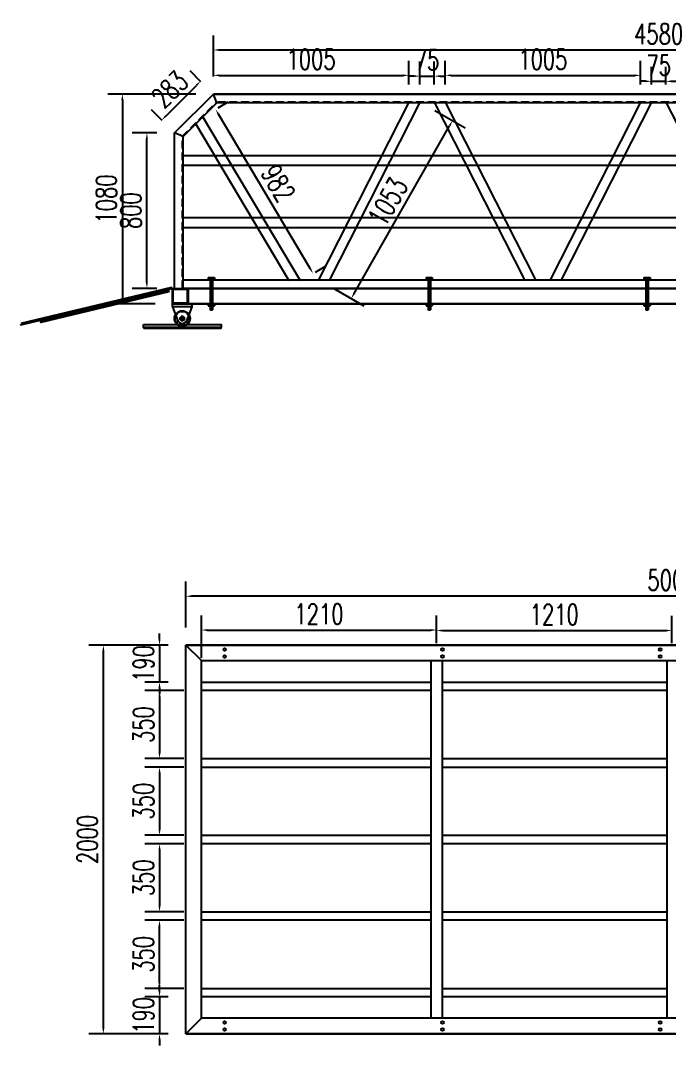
# Model space of a CAD drawing. Header units: millimetres. Extents: x -1546798 to -962116, y 1297493 to 1531173.
# Drawn here: x -1287361 to -1284023, y 1325073 to 1330347 of the extents above; entities that cross this region are included whole.
import ezdxf

# ---------------------------------------------------------------- set-up
doc = ezdxf.new("R2010")
doc.units = ezdxf.units.MM
doc.header["$LTSCALE"] = 10
doc.linetypes.add('BLTA11-LD-L-4001_Plot Plan for Seawater Intake System_20140729$0$key plan$0${ Wide Dash }', pattern=[12, 4, -2, 4, -2])
doc.linetypes.add('CENTER2', pattern=[28.575, 19.05, -3.175, 3.175, -3.175])
doc.layers.get('0').update_dxf_attribs({"linetype": 'CONTINUOUS'})
doc.layers.get('DEFPOINTS').update_dxf_attribs({"linetype": 'CONTINUOUS'})
for name, color, linetype in [('W-ALUMINUM_FRAME铝架', 30, 'CONTINUOUS'), ('W-STEEL_FRAME钢架', 3, 'CONTINUOUS'), ('W-STEEL_KEEL钢龙骨', 5, 'CONTINUOUS')]:
    doc.layers.add(name, color=color, linetype=linetype)
doc.styles.add('STANDARD_T3', font='simplex.shx', dxfattribs={"width": 0.7, "bigfont": 'gbcbig.shx'})
doc.dimstyles.new('W&&30', dxfattribs={"dimtxt": 105, "dimasz": 30, "dimexe": 75, "dimexo": 90, "dimgap": 30, "dimtad": 1, "dimdec": 0, "dimzin": 0, "dimdsep": 46, "dimtxsty": 'STANDARD_T3', "dimcen": 0.09, "dimclrd": 1, "dimclre": 1, "dimclrt": 7, "dimazin": 2, "dimtfac": 1, "dimtdec": 0, "dimtix": 1, "dimtmove": 1, "dimatfit": 3, "dimfxl": 100, "dimtolj": 1, "dimtzin": 0, "dimarcsym": 0})

# ---------------------------------------------------------------- blocks, each defined once
blk = doc.blocks.new('*D268')
at = {"color": 1, "lineweight": -2, "transparency": 16777216}
for p, q in [((-1286600.7, 1327133.3), (-1287009.6, 1327133.3)), ((-1286934.6, 1325163.3), (-1286934.6, 1327103.3)), ((-1286600.7, 1325133.3), (-1287009.6, 1325133.3))]:
    blk.add_line(p, q, dxfattribs=at)
at = {"color": 1, "transparency": 16777216}
for points in [[(-1286939.6, 1327103.3), (-1286929.6, 1327103.3), (-1286934.6, 1327133.3)], [(-1286939.6, 1325163.3), (-1286929.6, 1325163.3), (-1286934.6, 1325133.3)]]:
    blk.add_solid(points, dxfattribs=at)
at = {"layer": 'DEFPOINTS', "color": 0, "transparency": 16777216}
for p in [(-1286934.6, 1327133.3), (-1286510.7, 1327133.3), (-1286510.7, 1325133.3)]:
    blk.add_point(p, dxfattribs=at)
at = {"color": 7, "transparency": 16777216, "insert": (-1287017.1, 1326133.3), "char_height": 105, "attachment_point": 5, "rotation": 90, "style": 'STANDARD_T3'}
blk.add_mtext('\\A1;2000', dxfattribs=at)
blk = doc.blocks.new('滚轮支架 -left')
for p, q in [((-50, 10), (-22.4, 81)), ((50, 10), (22.4, 81))]:
    blk.add_line(p, q)
at = {"color": 3, "linetype": 'CENTER2'}
for p, q in [((-15, 70), (15, 70)), ((0, 85), (0, 55))]:
    blk.add_line(p, q, dxfattribs=at)
blk.add_lwpolyline([(-50, 10), (50, 10), (50, -5), (-50, -5)], close=True)
blk.add_circle((0, 70), 11)
blk.add_arc((0, 70), 25, 26.1956, 153.8044)
blk = doc.blocks.new('滚轮')
for radius in [40, 37, 9, 8]:
    blk.add_circle((0, 0), radius)
blk = doc.blocks.new('*D269')
at = {"color": 1, "lineweight": -2, "transparency": 16777216}
for p, q in [((-1286659, 1329768.5), (-1286785.7, 1329768.5)), ((-1286710.7, 1328998.5), (-1286710.7, 1329738.5)), ((-1286659, 1328968.5), (-1286785.7, 1328968.5))]:
    blk.add_line(p, q, dxfattribs=at)
at = {"color": 1, "transparency": 16777216}
for points in [[(-1286715.7, 1329738.5), (-1286705.7, 1329738.5), (-1286710.7, 1329768.5)], [(-1286715.7, 1328998.5), (-1286705.7, 1328998.5), (-1286710.7, 1328968.5)]]:
    blk.add_solid(points, dxfattribs=at)
at = {"layer": 'DEFPOINTS', "color": 0, "transparency": 16777216}
for p in [(-1286710.7, 1329768.5), (-1286569, 1329768.5), (-1286569, 1328968.5)]:
    blk.add_point(p, dxfattribs=at)
at = {"color": 7, "transparency": 16777216, "insert": (-1286793.2, 1329368.5), "char_height": 105, "attachment_point": 5, "rotation": 90, "style": 'STANDARD_T3'}
blk.add_mtext('\\A1;800', dxfattribs=at)
blk = doc.blocks.new('*D270')
at = {"color": 1, "lineweight": -2, "transparency": 16777216}
for p, q in [((-1286432.7, 1330032.1), (-1286487.9, 1330087.4)), ((-1286613.7, 1329855.5), (-1286456.1, 1330013.1)), ((-1286632.7, 1329832.1), (-1286687.9, 1329887.4))]:
    blk.add_line(p, q, dxfattribs=at)
at = {"color": 1, "transparency": 16777216}
for points in [[(-1286459.6, 1330016.6), (-1286452.6, 1330009.6), (-1286434.9, 1330034.3)], [(-1286617.2, 1329859.1), (-1286610.1, 1329852), (-1286634.9, 1329834.3)]]:
    blk.add_solid(points, dxfattribs=at)
at = {"layer": 'DEFPOINTS', "color": 0, "transparency": 16777216}
for p in [(-1286434.9, 1330034.3), (-1286369, 1329968.5), (-1286569, 1329768.5)]:
    blk.add_point(p, dxfattribs=at)
at = {"color": 7, "transparency": 16777216, "insert": (-1286593.2, 1329992.7), "char_height": 105, "attachment_point": 5, "rotation": 45, "style": 'STANDARD_T3'}
blk.add_mtext('\\A1;283', dxfattribs=at)
blk = doc.blocks.new('*D260')
at = {"color": 1, "lineweight": -2, "transparency": 16777216}
for p, q in [((-1286369, 1330058.5), (-1286369, 1330270.5)), ((-1281789, 1330058.5), (-1281789, 1330270.5)), ((-1286339, 1330195.5), (-1281819, 1330195.5))]:
    blk.add_line(p, q, dxfattribs=at)
at = {"color": 1, "transparency": 16777216}
for points in [[(-1286339, 1330200.5), (-1286339, 1330190.5), (-1286369, 1330195.5)], [(-1281819, 1330200.5), (-1281819, 1330190.5), (-1281789, 1330195.5)]]:
    blk.add_solid(points, dxfattribs=at)
at = {"layer": 'DEFPOINTS', "color": 0, "transparency": 16777216}
for p in [(-1281789, 1330195.5), (-1286369, 1329968.5), (-1281789, 1329968.5)]:
    blk.add_point(p, dxfattribs=at)
at = {"color": 7, "transparency": 16777216, "insert": (-1284079, 1330278), "char_height": 105, "attachment_point": 5, "style": 'STANDARD_T3'}
blk.add_mtext('\\A1;4580', dxfattribs=at)
blk = doc.blocks.new('*D273')
at = {"color": 1, "lineweight": -2, "transparency": 16777216}
for p, q in [((-1286459, 1329968.5), (-1286912, 1329968.5)), ((-1286837, 1329938.5), (-1286837, 1328918.5)), ((-1286669, 1328888.5), (-1286912, 1328888.5))]:
    blk.add_line(p, q, dxfattribs=at)
at = {"color": 1, "transparency": 16777216}
for points in [[(-1286842, 1329938.5), (-1286832, 1329938.5), (-1286837, 1329968.5)], [(-1286842, 1328918.5), (-1286832, 1328918.5), (-1286837, 1328888.5)]]:
    blk.add_solid(points, dxfattribs=at)
at = {"layer": 'DEFPOINTS', "color": 0, "transparency": 16777216}
for p in [(-1286369, 1329968.5), (-1286837, 1328888.5), (-1286579, 1328888.5)]:
    blk.add_point(p, dxfattribs=at)
at = {"color": 7, "transparency": 16777216, "insert": (-1286919.5, 1329428.5), "char_height": 105, "attachment_point": 5, "rotation": 90, "style": 'STANDARD_T3'}
blk.add_mtext('\\A1;1080', dxfattribs=at)
blk = doc.blocks.new('*D274')
at = {"color": 1, "lineweight": -2, "transparency": 16777216}
for p, q in [((-1286369, 1330058.5), (-1286369, 1330139.6)), ((-1285363.6, 1330017.5), (-1285363.6, 1330139.6)), ((-1286339, 1330064.6), (-1285393.6, 1330064.6))]:
    blk.add_line(p, q, dxfattribs=at)
at = {"color": 1, "transparency": 16777216}
for points in [[(-1286339, 1330069.6), (-1286339, 1330059.6), (-1286369, 1330064.6)], [(-1285393.6, 1330069.6), (-1285393.6, 1330059.6), (-1285363.6, 1330064.6)]]:
    blk.add_solid(points, dxfattribs=at)
at = {"layer": 'DEFPOINTS', "color": 0, "transparency": 16777216}
for p in [(-1285363.6, 1330064.6), (-1286369, 1329968.5), (-1285363.6, 1329927.5)]:
    blk.add_point(p, dxfattribs=at)
at = {"color": 7, "transparency": 16777216, "insert": (-1285866.3, 1330147.1), "char_height": 105, "attachment_point": 5, "style": 'STANDARD_T3'}
blk.add_mtext('\\A1;1005', dxfattribs=at)
blk = doc.blocks.new('*D275')
at = {"color": 1, "lineweight": -2, "transparency": 16777216}
for p, q in [((-1285176.8, 1330017.5), (-1285176.8, 1330139.6)), ((-1284172.1, 1330017.5), (-1284172.1, 1330139.6)), ((-1285146.8, 1330064.6), (-1284202.1, 1330064.6))]:
    blk.add_line(p, q, dxfattribs=at)
at = {"color": 1, "transparency": 16777216}
for points in [[(-1285146.8, 1330069.6), (-1285146.8, 1330059.6), (-1285176.8, 1330064.6)], [(-1284202.1, 1330069.6), (-1284202.1, 1330059.6), (-1284172.1, 1330064.6)]]:
    blk.add_solid(points, dxfattribs=at)
at = {"layer": 'DEFPOINTS', "color": 0, "transparency": 16777216}
for p in [(-1284172.1, 1330064.6), (-1285176.8, 1329927.5), (-1284172.1, 1329927.5)]:
    blk.add_point(p, dxfattribs=at)
at = {"color": 7, "transparency": 16777216, "insert": (-1284674.5, 1330147.1), "char_height": 105, "attachment_point": 5, "style": 'STANDARD_T3'}
blk.add_mtext('\\A1;1005', dxfattribs=at)
blk = doc.blocks.new('*D277')
at = {"color": 1, "lineweight": -2, "transparency": 16777216}
for p, q in [((-1286345, 1329897.5), (-1286293.2, 1329928.2)), ((-1285871.4, 1329071), (-1286342.4, 1329864.1)), ((-1285843.4, 1329052.8), (-1285791.6, 1329083.5))]:
    blk.add_line(p, q, dxfattribs=at)
at = {"color": 1, "transparency": 16777216}
for points in [[(-1286338.1, 1329866.6), (-1286346.7, 1329861.5), (-1286357.7, 1329889.9)], [(-1285867.1, 1329073.6), (-1285875.7, 1329068.5), (-1285856.1, 1329045.2)]]:
    blk.add_solid(points, dxfattribs=at)
at = {"layer": 'DEFPOINTS', "color": 0, "transparency": 16777216}
for p in [(-1286422.3, 1329851.5), (-1286357.7, 1329889.9), (-1285920.7, 1329006.8)]:
    blk.add_point(p, dxfattribs=at)
at = {"color": 7, "transparency": 16777216, "insert": (-1286036, 1329509.7), "char_height": 105, "attachment_point": 5, "rotation": 300.7035, "style": 'STANDARD_T3'}
blk.add_mtext('\\A1;982', dxfattribs=at)
blk = doc.blocks.new('*D278')
at = {"color": 1, "lineweight": -2, "transparency": 16777216}
for p, q in [((-1285229.3, 1329883), (-1285073.8, 1329794.5)), ((-1285644.8, 1328942.7), (-1285153.9, 1329805.5)), ((-1285749.9, 1328968), (-1285594.5, 1328879.5))]:
    blk.add_line(p, q, dxfattribs=at)
at = {"color": 1, "transparency": 16777216}
for points in [[(-1285158.2, 1329808), (-1285149.5, 1329803.1), (-1285139, 1329831.6)], [(-1285649.2, 1328945.1), (-1285640.5, 1328940.2), (-1285659.7, 1328916.6)]]:
    blk.add_solid(points, dxfattribs=at)
at = {"layer": 'DEFPOINTS', "color": 0, "transparency": 16777216}
for p in [(-1285307.5, 1329927.5), (-1285139, 1329831.6), (-1285828.2, 1329012.5)]:
    blk.add_point(p, dxfattribs=at)
at = {"color": 7, "transparency": 16777216, "insert": (-1285471.1, 1329414.9), "char_height": 105, "attachment_point": 5, "rotation": 60.3598, "style": 'STANDARD_T3'}
blk.add_mtext('\\A1;1053', dxfattribs=at)
blk = doc.blocks.new('*D264')
at = {"color": 1, "lineweight": -2, "transparency": 16777216}
for p, q in [((-1286430.7, 1327068.3), (-1286430.7, 1327285.6)), ((-1285220.7, 1327143.3), (-1285220.7, 1327285.6)), ((-1286400.7, 1327210.6), (-1285250.7, 1327210.6))]:
    blk.add_line(p, q, dxfattribs=at)
at = {"color": 1, "transparency": 16777216}
for points in [[(-1286400.7, 1327215.6), (-1286400.7, 1327205.6), (-1286430.7, 1327210.6)], [(-1285250.7, 1327215.6), (-1285250.7, 1327205.6), (-1285220.7, 1327210.6)]]:
    blk.add_solid(points, dxfattribs=at)
at = {"layer": 'DEFPOINTS', "color": 0, "transparency": 16777216}
for p in [(-1285220.7, 1327210.6), (-1285220.7, 1327053.3), (-1286430.7, 1326978.3)]:
    blk.add_point(p, dxfattribs=at)
at = {"color": 7, "transparency": 16777216, "insert": (-1285825.7, 1327293.1), "char_height": 105, "attachment_point": 5, "style": 'STANDARD_T3'}
blk.add_mtext('\\A1;1210', dxfattribs=at)
blk = doc.blocks.new('*D279')
at = {"color": 1, "lineweight": -2, "transparency": 16777216}
for p, q in [((-1286645.8, 1327163.3), (-1286645.8, 1327193.3)), ((-1286600.7, 1327133.3), (-1286720.8, 1327133.3)), ((-1286645.8, 1327133.3), (-1286645.8, 1326943.3)), ((-1286600.7, 1326943.3), (-1286720.8, 1326943.3)), ((-1286645.8, 1326913.3), (-1286645.8, 1326883.3))]:
    blk.add_line(p, q, dxfattribs=at)
at = {"color": 1, "transparency": 16777216}
for points in [[(-1286650.8, 1327163.3), (-1286640.8, 1327163.3), (-1286645.8, 1327133.3)], [(-1286650.8, 1326913.3), (-1286640.8, 1326913.3), (-1286645.8, 1326943.3)]]:
    blk.add_solid(points, dxfattribs=at)
at = {"layer": 'DEFPOINTS', "color": 0, "transparency": 16777216}
for p in [(-1286510.7, 1327133.3), (-1286645.8, 1326943.3), (-1286510.7, 1326943.3)]:
    blk.add_point(p, dxfattribs=at)
at = {"color": 7, "transparency": 16777216, "insert": (-1286728.3, 1327038.3), "char_height": 105, "attachment_point": 5, "rotation": 90, "style": 'STANDARD_T3'}
blk.add_mtext('\\A1;190', dxfattribs=at)
blk = doc.blocks.new('*D280')
at = {"color": 1, "lineweight": -2, "transparency": 16777216}
for p, q in [((-1286520.7, 1326899.3), (-1286720.8, 1326899.3)), ((-1286645.8, 1326869.3), (-1286645.8, 1326579.3)), ((-1286520.7, 1326549.3), (-1286720.8, 1326549.3))]:
    blk.add_line(p, q, dxfattribs=at)
at = {"color": 1, "transparency": 16777216}
for points in [[(-1286650.8, 1326869.3), (-1286640.8, 1326869.3), (-1286645.8, 1326899.3)], [(-1286650.8, 1326579.3), (-1286640.8, 1326579.3), (-1286645.8, 1326549.3)]]:
    blk.add_solid(points, dxfattribs=at)
at = {"layer": 'DEFPOINTS', "color": 0, "transparency": 16777216}
for p in [(-1286430.7, 1326899.3), (-1286645.8, 1326549.3), (-1286430.7, 1326549.3)]:
    blk.add_point(p, dxfattribs=at)
at = {"color": 7, "transparency": 16777216, "insert": (-1286728.3, 1326724.3), "char_height": 105, "attachment_point": 5, "rotation": 90, "style": 'STANDARD_T3'}
blk.add_mtext('\\A1;350', dxfattribs=at)
blk = doc.blocks.new('*D281')
at = {"color": 1, "lineweight": -2, "transparency": 16777216}
for p, q in [((-1286520.7, 1326111.3), (-1286720.8, 1326111.3)), ((-1286645.8, 1326081.3), (-1286645.8, 1325791.3)), ((-1286520.7, 1325761.3), (-1286720.8, 1325761.3))]:
    blk.add_line(p, q, dxfattribs=at)
at = {"color": 1, "transparency": 16777216}
for points in [[(-1286650.8, 1326081.3), (-1286640.8, 1326081.3), (-1286645.8, 1326111.3)], [(-1286650.8, 1325791.3), (-1286640.8, 1325791.3), (-1286645.8, 1325761.3)]]:
    blk.add_solid(points, dxfattribs=at)
at = {"layer": 'DEFPOINTS', "color": 0, "transparency": 16777216}
for p in [(-1286430.7, 1326111.3), (-1286645.8, 1325761.3), (-1286430.7, 1325761.3)]:
    blk.add_point(p, dxfattribs=at)
at = {"color": 7, "transparency": 16777216, "insert": (-1286728.3, 1325936.3), "char_height": 105, "attachment_point": 5, "rotation": 90, "style": 'STANDARD_T3'}
blk.add_mtext('\\A1;350', dxfattribs=at)
blk = doc.blocks.new('*D282')
at = {"color": 1, "lineweight": -2, "transparency": 16777216}
for p, q in [((-1286645.8, 1325353.3), (-1286645.8, 1325383.3)), ((-1286600.7, 1325323.3), (-1286720.8, 1325323.3)), ((-1286645.8, 1325323.3), (-1286645.8, 1325133.3)), ((-1286600.7, 1325133.3), (-1286720.8, 1325133.3)), ((-1286645.8, 1325103.3), (-1286645.8, 1325073.3))]:
    blk.add_line(p, q, dxfattribs=at)
at = {"color": 1, "transparency": 16777216}
for points in [[(-1286650.8, 1325353.3), (-1286640.8, 1325353.3), (-1286645.8, 1325323.3)], [(-1286650.8, 1325103.3), (-1286640.8, 1325103.3), (-1286645.8, 1325133.3)]]:
    blk.add_solid(points, dxfattribs=at)
at = {"layer": 'DEFPOINTS', "color": 0, "transparency": 16777216}
for p in [(-1286510.7, 1325323.3), (-1286645.8, 1325133.3), (-1286510.7, 1325133.3)]:
    blk.add_point(p, dxfattribs=at)
at = {"color": 7, "transparency": 16777216, "insert": (-1286728.3, 1325228.3), "char_height": 105, "attachment_point": 5, "rotation": 90, "style": 'STANDARD_T3'}
blk.add_mtext('\\A1;190', dxfattribs=at)
blk = doc.blocks.new('*D283')
at = {"color": 1, "lineweight": -2, "transparency": 16777216}
for p, q in [((-1286510.7, 1327223.3), (-1286510.7, 1327459.7)), ((-1281510.7, 1327223.3), (-1281510.7, 1327459.7)), ((-1281540.7, 1327384.7), (-1286480.7, 1327384.7))]:
    blk.add_line(p, q, dxfattribs=at)
at = {"color": 1, "transparency": 16777216}
for points in [[(-1286480.7, 1327389.7), (-1286480.7, 1327379.7), (-1286510.7, 1327384.7)], [(-1281540.7, 1327389.7), (-1281540.7, 1327379.7), (-1281510.7, 1327384.7)]]:
    blk.add_solid(points, dxfattribs=at)
at = {"layer": 'DEFPOINTS', "color": 0, "transparency": 16777216}
for p in [(-1286510.7, 1327384.7), (-1286510.7, 1327133.3), (-1281510.7, 1327133.3)]:
    blk.add_point(p, dxfattribs=at)
at = {"color": 7, "transparency": 16777216, "insert": (-1284010.7, 1327467.2), "char_height": 105, "attachment_point": 5, "style": 'STANDARD_T3'}
blk.add_mtext('\\A1;5000', dxfattribs=at)
blk = doc.blocks.new('*D284')
at = {"color": 1, "lineweight": -2, "transparency": 16777216}
for p, q in [((-1286520.7, 1325717.3), (-1286720.8, 1325717.3)), ((-1286645.8, 1325397.3), (-1286645.8, 1325687.3)), ((-1286520.7, 1325367.3), (-1286720.8, 1325367.3))]:
    blk.add_line(p, q, dxfattribs=at)
at = {"color": 1, "transparency": 16777216}
for points in [[(-1286650.8, 1325687.3), (-1286640.8, 1325687.3), (-1286645.8, 1325717.3)], [(-1286650.8, 1325397.3), (-1286640.8, 1325397.3), (-1286645.8, 1325367.3)]]:
    blk.add_solid(points, dxfattribs=at)
at = {"layer": 'DEFPOINTS', "color": 0, "transparency": 16777216}
for p in [(-1286645.8, 1325717.3), (-1286430.7, 1325717.3), (-1286430.7, 1325367.3)]:
    blk.add_point(p, dxfattribs=at)
at = {"color": 7, "transparency": 16777216, "insert": (-1286728.3, 1325542.3), "char_height": 105, "attachment_point": 5, "rotation": 90, "style": 'STANDARD_T3'}
blk.add_mtext('\\A1;350', dxfattribs=at)
blk = doc.blocks.new('*D285')
at = {"color": 1, "lineweight": -2, "transparency": 16777216}
for p, q in [((-1286520.7, 1326505.3), (-1286720.8, 1326505.3)), ((-1286645.8, 1326475.3), (-1286645.8, 1326185.3)), ((-1286520.7, 1326155.3), (-1286720.8, 1326155.3))]:
    blk.add_line(p, q, dxfattribs=at)
at = {"color": 1, "transparency": 16777216}
for points in [[(-1286650.8, 1326475.3), (-1286640.8, 1326475.3), (-1286645.8, 1326505.3)], [(-1286650.8, 1326185.3), (-1286640.8, 1326185.3), (-1286645.8, 1326155.3)]]:
    blk.add_solid(points, dxfattribs=at)
at = {"layer": 'DEFPOINTS', "color": 0, "transparency": 16777216}
for p in [(-1286430.7, 1326505.3), (-1286645.8, 1326155.3), (-1286430.7, 1326155.3)]:
    blk.add_point(p, dxfattribs=at)
at = {"color": 7, "transparency": 16777216, "insert": (-1286728.3, 1326330.3), "char_height": 105, "attachment_point": 5, "rotation": 90, "style": 'STANDARD_T3'}
blk.add_mtext('\\A1;350', dxfattribs=at)
blk = doc.blocks.new('*D296')
at = {"color": 1, "lineweight": -2, "transparency": 16777216}
for p, q in [((-1285307.5, 1330017.5), (-1285307.5, 1330135.6)), ((-1285232.9, 1330017.5), (-1285232.9, 1330135.6)), ((-1285337.5, 1330060.6), (-1285367.5, 1330060.6)), ((-1285307.5, 1330060.6), (-1285232.9, 1330060.6)), ((-1285202.9, 1330060.6), (-1285172.9, 1330060.6))]:
    blk.add_line(p, q, dxfattribs=at)
at = {"color": 1, "transparency": 16777216}
for points in [[(-1285337.5, 1330065.6), (-1285337.5, 1330055.6), (-1285307.5, 1330060.6)], [(-1285202.9, 1330065.6), (-1285202.9, 1330055.6), (-1285232.9, 1330060.6)]]:
    blk.add_solid(points, dxfattribs=at)
at = {"layer": 'DEFPOINTS', "color": 0, "transparency": 16777216}
for p in [(-1285232.9, 1330060.6), (-1285307.5, 1329927.5), (-1285232.9, 1329927.5)]:
    blk.add_point(p, dxfattribs=at)
at = {"color": 7, "transparency": 16777216, "insert": (-1285270.2, 1330143.1), "char_height": 105, "attachment_point": 5, "style": 'STANDARD_T3'}
blk.add_mtext('\\A1;75', dxfattribs=at)
blk = doc.blocks.new('*D297')
at = {"color": 1, "lineweight": -2, "transparency": 16777216}
for p, q in [((-1284116.1, 1330017.5), (-1284116.1, 1330109)), ((-1284041.5, 1330017.5), (-1284041.5, 1330109)), ((-1284146.1, 1330034), (-1284176.1, 1330034)), ((-1284116.1, 1330034), (-1284041.5, 1330034)), ((-1284011.5, 1330034), (-1283981.5, 1330034))]:
    blk.add_line(p, q, dxfattribs=at)
at = {"color": 1, "transparency": 16777216}
for points in [[(-1284146.1, 1330039), (-1284146.1, 1330029), (-1284116.1, 1330034)], [(-1284011.5, 1330039), (-1284011.5, 1330029), (-1284041.5, 1330034)]]:
    blk.add_solid(points, dxfattribs=at)
at = {"layer": 'DEFPOINTS', "color": 0, "transparency": 16777216}
for p in [(-1284041.5, 1330034), (-1284116.1, 1329927.5), (-1284041.5, 1329927.5)]:
    blk.add_point(p, dxfattribs=at)
at = {"color": 7, "transparency": 16777216, "insert": (-1284078.8, 1330116.5), "char_height": 105, "attachment_point": 5, "style": 'STANDARD_T3'}
blk.add_mtext('\\A1;75', dxfattribs=at)
blk = doc.blocks.new('*D299')
at = {"color": 1, "lineweight": -2, "transparency": 16777216}
for p, q in [((-1285220.7, 1327143.3), (-1285220.7, 1327283.3)), ((-1284010.7, 1327143.3), (-1284010.7, 1327283.3)), ((-1285190.7, 1327208.3), (-1284040.7, 1327208.3))]:
    blk.add_line(p, q, dxfattribs=at)
at = {"color": 1, "transparency": 16777216}
for points in [[(-1285190.7, 1327213.3), (-1285190.7, 1327203.3), (-1285220.7, 1327208.3)], [(-1284040.7, 1327213.3), (-1284040.7, 1327203.3), (-1284010.7, 1327208.3)]]:
    blk.add_solid(points, dxfattribs=at)
at = {"layer": 'DEFPOINTS', "color": 0, "transparency": 16777216}
for p in [(-1284010.7, 1327208.3), (-1285220.7, 1327053.3), (-1284010.7, 1327053.3)]:
    blk.add_point(p, dxfattribs=at)
at = {"color": 7, "transparency": 16777216, "insert": (-1284615.7, 1327290.8), "char_height": 105, "attachment_point": 5, "style": 'STANDARD_T3'}
blk.add_mtext('\\A1;1210', dxfattribs=at)

msp = doc.modelspace()

# ---------------------------------------------------------------- linework, layer by layer
at = {"color": 4}
for p, q in [((-1286569, 1329768.5), (-1286369, 1329968.5)), ((-1286369, 1329968.5), (-1281789, 1329968.5)), ((-1281789, 1329968.5), (-1286369, 1329968.5)), ((-1286350.4, 1329923.5), (-1286369, 1329968.5)), ((-1286524, 1329749.8), (-1286350.4, 1329923.5)), ((-1281807.7, 1329923.5), (-1286350.4, 1329923.5)), ((-1286569, 1328968.5), (-1286569, 1329768.5)), ((-1286524, 1329749.8), (-1286569, 1329768.5)), ((-1286524, 1328968.5), (-1286524, 1329749.8))]:
    msp.add_line(p, q, dxfattribs=at)
at = {"color": 8, "linetype": 'BLTA11-LD-L-4001_Plot Plan for Seawater Intake System_20140729$0$key plan$0${ Wide Dash }'}
for p, q in [((-1286528, 1329751.5), (-1286352, 1329927.5)), ((-1281806, 1329927.5), (-1286352, 1329927.5)), ((-1286528, 1328968.5), (-1286528, 1329751.5))]:
    msp.add_line(p, q, dxfattribs=at)
at = {"color": 0}
for p, q in [((-1285363.6, 1329927.5), (-1285828.2, 1329012.5)), ((-1285307.5, 1329927.5), (-1285772.1, 1329012.5)), ((-1285232.9, 1329927.5), (-1284768.4, 1329012.5)), ((-1285176.8, 1329927.5), (-1284712.3, 1329012.5)), ((-1284172.1, 1329927.5), (-1284636.7, 1329012.5)), ((-1284116.1, 1329927.5), (-1284580.6, 1329012.5)), ((-1284041.5, 1329927.5), (-1283576.9, 1329012.5)), ((-1285920.7, 1329006.8), (-1286422.3, 1329851.5)), ((-1285978.9, 1329006.8), (-1286458.8, 1329815)), ((-1286523.2, 1329652.5), (-1281634, 1329652.5)), ((-1286523.2, 1329602.5), (-1281634, 1329602.5)), ((-1286524, 1329332.5), (-1281634, 1329332.5)), ((-1286524, 1329282.5), (-1281634, 1329282.5)), ((-1286019.9, 1329012.5), (-1285975, 1329012.5)), ((-1285895, 1329012.5), (-1285850.6, 1329012.5))]:
    msp.add_line(p, q, dxfattribs=at)
at = {"color": 1}
for p, q in [((-1286395, 1329024.5), (-1286395, 1329014.5)), ((-1286395, 1329024.5), (-1286363, 1329024.5)), ((-1286395, 1329014.5), (-1286363, 1329014.5)), ((-1286395, 1329012.5), (-1286363, 1329012.5)), ((-1286390, 1329024.5), (-1286390, 1329014.5)), ((-1286385, 1329024.5), (-1286385, 1328858.8)), ((-1286379, 1329024.5), (-1286379, 1328858.8)), ((-1286373, 1329024.5), (-1286373, 1328858.8)), ((-1286368, 1329024.5), (-1286368, 1329014.5)), ((-1286363, 1329024.5), (-1286363, 1329014.5)), ((-1285275, 1329024.5), (-1285275, 1329014.5)), ((-1285275, 1329024.5), (-1285243, 1329024.5)), ((-1285275, 1329014.5), (-1285243, 1329014.5)), ((-1285275, 1329012.5), (-1285243, 1329012.5)), ((-1285270, 1329024.5), (-1285270, 1329014.5)), ((-1285265, 1329024.5), (-1285265, 1328858.8)), ((-1285259, 1329024.5), (-1285259, 1328858.8)), ((-1285253, 1329024.5), (-1285253, 1328858.8)), ((-1285248, 1329024.5), (-1285248, 1329014.5)), ((-1285243, 1329024.5), (-1285243, 1329014.5)), ((-1284155, 1329024.5), (-1284155, 1329014.5)), ((-1284155, 1329024.5), (-1284123, 1329024.5)), ((-1284155, 1329014.5), (-1284123, 1329014.5)), ((-1284150, 1329024.5), (-1284150, 1329014.5)), ((-1284145, 1329024.5), (-1284145, 1328858.8)), ((-1284139, 1329024.5), (-1284139, 1328858.8)), ((-1284133, 1329024.5), (-1284133, 1328858.8)), ((-1284128, 1329024.5), (-1284128, 1329014.5)), ((-1284123, 1329024.5), (-1284123, 1329014.5)), ((-1286579, 1328968.5), (-1286579, 1328968.5)), ((-1286395, 1328888.5), (-1286395, 1328878.5)), ((-1286395, 1328888.5), (-1286363, 1328888.5)), ((-1286395, 1328878.5), (-1286363, 1328878.5)), ((-1286390, 1328888.5), (-1286390, 1328878.5)), ((-1286382, 1328855.8), (-1286385, 1328858.8)), ((-1286376, 1328855.8), (-1286382, 1328855.8)), ((-1286373, 1328858.8), (-1286376, 1328855.8)), ((-1286368, 1328888.5), (-1286368, 1328878.5)), ((-1286363, 1328888.5), (-1286363, 1328878.5)), ((-1285275, 1328888.5), (-1285275, 1328878.5)), ((-1285275, 1328888.5), (-1285243, 1328888.5)), ((-1285275, 1328878.5), (-1285243, 1328878.5)), ((-1285270, 1328888.5), (-1285270, 1328878.5)), ((-1285262, 1328855.8), (-1285265, 1328858.8)), ((-1285256, 1328855.8), (-1285262, 1328855.8)), ((-1285253, 1328858.8), (-1285256, 1328855.8)), ((-1285248, 1328888.5), (-1285248, 1328878.5)), ((-1285243, 1328888.5), (-1285243, 1328878.5)), ((-1284155, 1328888.5), (-1284155, 1328878.5)), ((-1284155, 1328888.5), (-1284123, 1328888.5)), ((-1284155, 1328878.5), (-1284123, 1328878.5)), ((-1284150, 1328888.5), (-1284150, 1328878.5)), ((-1284142, 1328855.8), (-1284145, 1328858.8)), ((-1284136, 1328855.8), (-1284142, 1328855.8)), ((-1284133, 1328858.8), (-1284136, 1328855.8)), ((-1284128, 1328888.5), (-1284128, 1328878.5)), ((-1284123, 1328888.5), (-1284123, 1328878.5))]:
    msp.add_line(p, q, dxfattribs=at)
at = {"color": 3}
for p, q in [((-1286579, 1328968.5), (-1281579, 1328968.5)), ((-1286579, 1328888.5), (-1286579, 1328968.5)), ((-1286579, 1328888.5), (-1281579, 1328888.5)), ((-1286510.7, 1327133.3), (-1281510.7, 1327133.3)), ((-1286430.7, 1327053.3), (-1286510.7, 1327133.3)), ((-1286430.7, 1327053.3), (-1281590.7, 1327053.3)), ((-1286430.7, 1325213.3), (-1286510.7, 1325133.3))]:
    msp.add_line(p, q, dxfattribs=at)
at = {"color": 3, "lineweight": 5}
for p, q in [((-1286579, 1328888.5), (-1286579, 1328968.5)), ((-1286499, 1328888.5), (-1286499, 1328968.5))]:
    msp.add_line(p, q, dxfattribs=at)
msp.add_lwpolyline([(-1287360.7, 1328784.9), (-1287360, 1328782, 0.414214), (-1287358.8, 1328781.2), (-1286583.2, 1328967.4, 0.416514), (-1286582.5, 1328968.6), (-1286583.5, 1328972.5, 0.411917), (-1286584.7, 1328973.2), (-1287359.2, 1328787.3)], format="xyb")
for points in [[(-1287258.6, 1328805.3), (-1286601.3, 1328963.1), (-1286598.3, 1328950.4), (-1287255.6, 1328792.6)], [(-1286729, 1328783.5), (-1286329, 1328783.5), (-1286329, 1328767.2), (-1286729, 1328767.2)], [(-1286729, 1328763.2), (-1286329, 1328763.2), (-1286329, 1328767.2), (-1286729, 1328767.2)]]:
    msp.add_lwpolyline(points, close=True)
msp.add_lwpolyline([(-1287257.5, 1328800.4), (-1286600.1, 1328958.2)])
at = {"color": 3}
for points in [[(-1286579, 1328968.5), (-1281579, 1328968.5), (-1281579, 1328888.5), (-1286579, 1328888.5)], [(-1286579, 1328968.5), (-1286499, 1328968.5), (-1286499, 1328888.5), (-1286579, 1328888.5)], [(-1286575, 1328964.5), (-1286503, 1328964.5), (-1286503, 1328892.5), (-1286575, 1328892.5)]]:
    msp.add_lwpolyline(points, close=True, dxfattribs=at)
at = {"color": 3, "lineweight": 5}
for points in [[(-1286579, 1328968.5), (-1286499, 1328968.5), (-1286499, 1328888.5), (-1286579, 1328888.5)], [(-1286575, 1328964.5), (-1286503, 1328964.5), (-1286503, 1328892.5), (-1286575, 1328892.5)]]:
    msp.add_lwpolyline(points, close=True, dxfattribs=at)
for centre in [(-1286310.8, 1327111.3), (-1285190.8, 1327111.3), (-1284070.8, 1327111.3), (-1286310.8, 1327075.3), (-1285190.8, 1327075.3), (-1284070.8, 1327075.3), (-1286310.8, 1325191.3), (-1286310.8, 1325155.3), (-1285190.8, 1325191.3), (-1285190.8, 1325155.3), (-1284070.8, 1325191.3), (-1284070.8, 1325155.3)]:
    msp.add_circle(centre, 7)
at = {"layer": 'W-ALUMINUM_FRAME铝架', "color": 5}
msp.add_lwpolyline([(-1286524, 1329012.5), (-1281634, 1329012.5), (-1281634, 1328968.5), (-1286524, 1328968.5)], close=True, dxfattribs=at)
at = {"layer": 'W-STEEL_FRAME钢架', "color": 3}
for p, q in [((-1286510.7, 1325133.3), (-1286510.7, 1327133.3)), ((-1281510.7, 1327133.3), (-1286510.7, 1327133.3)), ((-1286430.7, 1325213.3), (-1286430.7, 1327053.3)), ((-1286430.7, 1327053.3), (-1281590.7, 1327053.3)), ((-1281590.7, 1325213.3), (-1286430.7, 1325213.3)), ((-1281590.7, 1325213.3), (-1286430.7, 1325213.3)), ((-1281510.7, 1325133.3), (-1286510.7, 1325133.3)), ((-1286510.7, 1325133.3), (-1281510.7, 1325133.3))]:
    msp.add_line(p, q, dxfattribs=at)
at = {"layer": 'W-STEEL_FRAME钢架', "color": 1}
for points in [[(-1285248.7, 1327053.3), (-1285192.7, 1327053.3), (-1285192.7, 1325213.3), (-1285248.7, 1325213.3)], [(-1284035.7, 1327053.3), (-1283985.7, 1327053.3), (-1283985.7, 1325213.3), (-1284035.7, 1325213.3)]]:
    msp.add_lwpolyline(points, close=True, dxfattribs=at)
at = {"layer": 'W-STEEL_KEEL钢龙骨', "color": 4}
for points in [[(-1285248.7, 1326899.3), (-1286430.7, 1326899.3), (-1286430.7, 1326943.3), (-1285248.7, 1326943.3)], [(-1285192.7, 1326943.3), (-1284035.7, 1326943.3)], [(-1284035.7, 1326899.3), (-1285192.7, 1326899.3)], [(-1285248.7, 1326504.3), (-1286430.7, 1326504.3), (-1286430.7, 1326550.3), (-1285248.7, 1326550.3)], [(-1285192.7, 1326550.3), (-1284035.7, 1326550.3)], [(-1284035.7, 1326504.3), (-1285192.7, 1326504.3)], [(-1285248.7, 1326111.3), (-1286430.7, 1326111.3), (-1286430.7, 1326155.3), (-1285248.7, 1326155.3)], [(-1285192.7, 1326155.3), (-1284035.7, 1326155.3)], [(-1284035.7, 1326111.3), (-1285192.7, 1326111.3)], [(-1285248.7, 1325717.3), (-1286430.7, 1325717.3), (-1286430.7, 1325761.3), (-1285248.7, 1325761.3)], [(-1285192.7, 1325761.3), (-1284035.7, 1325761.3)], [(-1284035.7, 1325717.3), (-1285192.7, 1325717.3)], [(-1285248.7, 1325323.3), (-1286430.7, 1325323.3), (-1286430.7, 1325367.3), (-1285248.7, 1325367.3)], [(-1285192.7, 1325367.3), (-1284035.7, 1325367.3)], [(-1284035.7, 1325323.3), (-1285192.7, 1325323.3)]]:
    msp.add_lwpolyline(points, dxfattribs=at)

# ---------------------------------------------------------------- block references
at = {"rotation": 180}
msp.add_blockref('滚轮支架 -left', (-1286529, 1328883.5), dxfattribs=at)
msp.add_blockref('滚轮支架 -left', (-1286529, 1328883.5), dxfattribs=at)
msp.add_blockref('滚轮', (-1286529, 1328813.5))

# ---------------------------------------------------------------- dimensions: what is measured, and where the dimension line sits
for p1, p2, distance, picture, middle in [((-1286369, 1329968.5), (-1281789, 1329968.5), 227, '*D260', (-1284079, 1330278)), ((-1286569, 1329768.5), (-1286369, 1329968.5), 93.1, '*D270', (-1286593.2, 1329992.7)), ((-1285920.7, 1329006.8), (-1286422.3, 1329851.5), -75.2, '*D277', (-1286036, 1329509.7)), ((-1285828.2, 1329012.5), (-1285307.5, 1329927.5), -193.9, '*D278', (-1285471.1, 1329414.9))]:
    dim = msp.add_aligned_dim(p1=p1, p2=p2, distance=distance, dimstyle='W&&30')
    dim.commit()
    dim.dimension.update_dxf_attribs({"geometry": picture, "text_midpoint": middle})
for base, p1, p2, picture, middle in [((-1285363.6, 1330064.6), (-1286369, 1329968.5), (-1285363.6, 1329927.5), '*D274', (-1285866.3, 1330147.1)), ((-1285232.9, 1330060.6), (-1285307.5, 1329927.5), (-1285232.9, 1329927.5), '*D296', (-1285270.2, 1330143.1)), ((-1284172.1, 1330064.6), (-1285176.8, 1329927.5), (-1284172.1, 1329927.5), '*D275', (-1284674.5, 1330147.1)), ((-1284041.5, 1330034), (-1284116.1, 1329927.5), (-1284041.5, 1329927.5), '*D297', (-1284078.8, 1330116.5)), ((-1286510.7, 1327384.7), (-1281510.7, 1327133.3), (-1286510.7, 1327133.3), '*D283', (-1284010.7, 1327467.2)), ((-1285220.7, 1327210.6), (-1286430.7, 1326978.3), (-1285220.7, 1327053.3), '*D264', (-1285825.7, 1327293.1)), ((-1284010.7, 1327208.3), (-1285220.7, 1327053.3), (-1284010.7, 1327053.3), '*D299', (-1284615.7, 1327290.8))]:
    dim = msp.add_linear_dim(base=base, p1=p1, p2=p2, dimstyle='W&&30')
    dim.commit()
    dim.dimension.update_dxf_attribs({"geometry": picture, "text_midpoint": middle})
for base, p1, p2, picture, middle in [((-1286837, 1328888.5), (-1286369, 1329968.5), (-1286579, 1328888.5), '*D273', (-1286919.5, 1329428.5)), ((-1286710.7, 1329768.5), (-1286569, 1328968.5), (-1286569, 1329768.5), '*D269', (-1286793.2, 1329368.5)), ((-1286645.8, 1326943.3), (-1286510.7, 1327133.3), (-1286510.7, 1326943.3), '*D279', (-1286728.3, 1327038.3)), ((-1286934.6, 1327133.3), (-1286510.7, 1325133.3), (-1286510.7, 1327133.3), '*D268', (-1287017.1, 1326133.3)), ((-1286645.8, 1326549.3), (-1286430.7, 1326899.3), (-1286430.7, 1326549.3), '*D280', (-1286728.3, 1326724.3)), ((-1286645.8, 1326155.3), (-1286430.7, 1326505.3), (-1286430.7, 1326155.3), '*D285', (-1286728.3, 1326330.3)), ((-1286645.8, 1325761.3), (-1286430.7, 1326111.3), (-1286430.7, 1325761.3), '*D281', (-1286728.3, 1325936.3)), ((-1286645.8, 1325717.3), (-1286430.7, 1325367.3), (-1286430.7, 1325717.3), '*D284', (-1286728.3, 1325542.3)), ((-1286645.8, 1325133.3), (-1286510.7, 1325323.3), (-1286510.7, 1325133.3), '*D282', (-1286728.3, 1325228.3))]:
    dim = msp.add_linear_dim(base=base, p1=p1, p2=p2, angle=90, dimstyle='W&&30')
    dim.commit()
    dim.dimension.update_dxf_attribs({"geometry": picture, "text_midpoint": middle})

doc.saveas('drawing.dxf')
